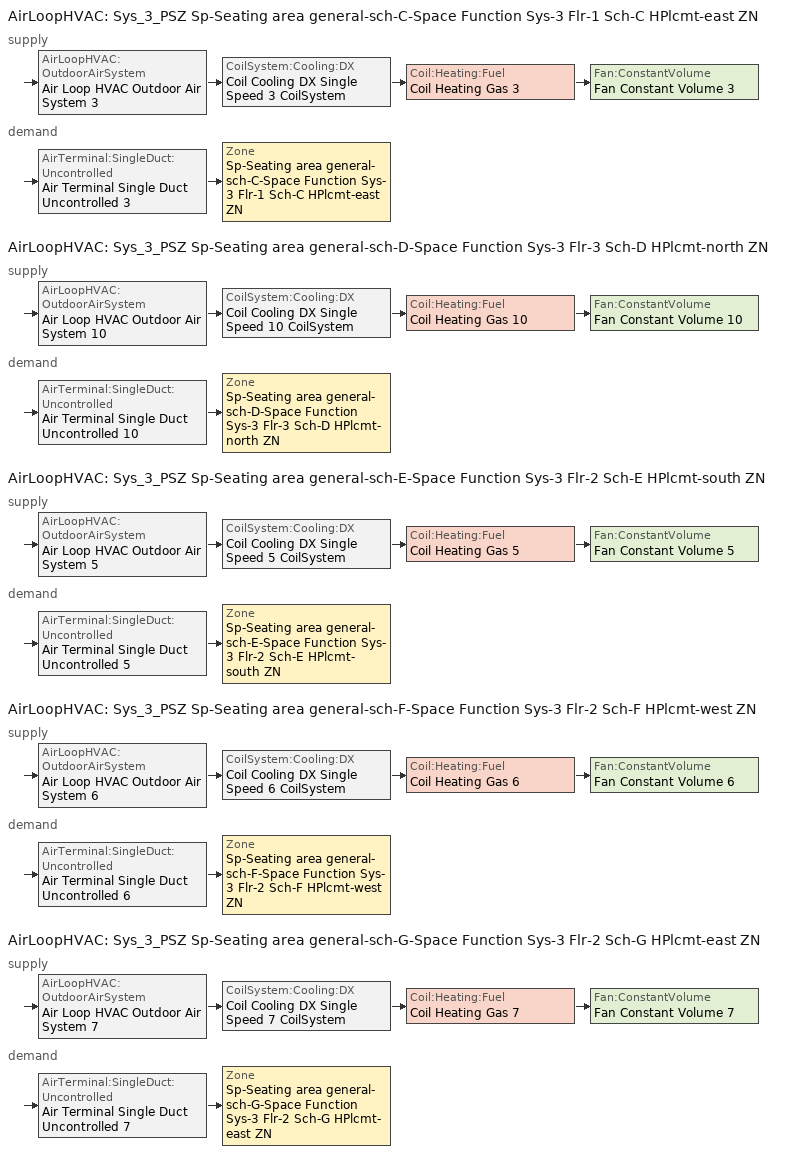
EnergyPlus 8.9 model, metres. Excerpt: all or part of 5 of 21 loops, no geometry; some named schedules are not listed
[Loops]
AirLoopHVAC 'Sys_3_PSZ Sp-Seating area general-sch-C-Space Function Sys-3 Flr-1 Sch-C HPlcmt-east ZN'
 supply: AirLoopHVAC:OutdoorAirSystem 'Air Loop HVAC Outdoor Air System 3' > CoilSystem:Cooling:DX 'Coil Cooling DX Single Speed 3 CoilSystem' > Coil:Heating:Fuel 'Coil Heating Gas 3' > Fan:ConstantVolume 'Fan Constant Volume 3'
 demand: AirTerminal:SingleDuct:Uncontrolled 'Air Terminal Single Duct Uncontrolled 3' > Zone 'Sp-Seating area general-sch-C-Space Function Sys-3 Flr-1 Sch-C HPlcmt-east ZN'
AirLoopHVAC 'Sys_3_PSZ Sp-Seating area general-sch-D-Space Function Sys-3 Flr-3 Sch-D HPlcmt-north ZN'
 supply: AirLoopHVAC:OutdoorAirSystem 'Air Loop HVAC Outdoor Air System 10' > CoilSystem:Cooling:DX 'Coil Cooling DX Single Speed 10 CoilSystem' > Coil:Heating:Fuel 'Coil Heating Gas 10' > Fan:ConstantVolume 'Fan Constant Volume 10'
 demand: AirTerminal:SingleDuct:Uncontrolled 'Air Terminal Single Duct Uncontrolled 10' > Zone 'Sp-Seating area general-sch-D-Space Function Sys-3 Flr-3 Sch-D HPlcmt-north ZN'
AirLoopHVAC 'Sys_3_PSZ Sp-Seating area general-sch-E-Space Function Sys-3 Flr-2 Sch-E HPlcmt-south ZN'
 supply: AirLoopHVAC:OutdoorAirSystem 'Air Loop HVAC Outdoor Air System 5' > CoilSystem:Cooling:DX 'Coil Cooling DX Single Speed 5 CoilSystem' > Coil:Heating:Fuel 'Coil Heating Gas 5' > Fan:ConstantVolume 'Fan Constant Volume 5'
 demand: AirTerminal:SingleDuct:Uncontrolled 'Air Terminal Single Duct Uncontrolled 5' > Zone 'Sp-Seating area general-sch-E-Space Function Sys-3 Flr-2 Sch-E HPlcmt-south ZN'
AirLoopHVAC 'Sys_3_PSZ Sp-Seating area general-sch-F-Space Function Sys-3 Flr-2 Sch-F HPlcmt-west ZN'
 supply: AirLoopHVAC:OutdoorAirSystem 'Air Loop HVAC Outdoor Air System 6' > CoilSystem:Cooling:DX 'Coil Cooling DX Single Speed 6 CoilSystem' > Coil:Heating:Fuel 'Coil Heating Gas 6' > Fan:ConstantVolume 'Fan Constant Volume 6'
 demand: AirTerminal:SingleDuct:Uncontrolled 'Air Terminal Single Duct Uncontrolled 6' > Zone 'Sp-Seating area general-sch-F-Space Function Sys-3 Flr-2 Sch-F HPlcmt-west ZN'
AirLoopHVAC 'Sys_3_PSZ Sp-Seating area general-sch-G-Space Function Sys-3 Flr-2 Sch-G HPlcmt-east ZN'
 supply: AirLoopHVAC:OutdoorAirSystem 'Air Loop HVAC Outdoor Air System 7' > CoilSystem:Cooling:DX 'Coil Cooling DX Single Speed 7 CoilSystem' > Coil:Heating:Fuel 'Coil Heating Gas 7' > Fan:ConstantVolume 'Fan Constant Volume 7'
 demand: AirTerminal:SingleDuct:Uncontrolled 'Air Terminal Single Duct Uncontrolled 7' > Zone 'Sp-Seating area general-sch-G-Space Function Sys-3 Flr-2 Sch-G HPlcmt-east ZN'
[ZoneControl:Thermostat] Control Object Type 1=ThermostatSetpoint:DualSetpoint
Name | Zone or ZoneList | Control Type Schedule | Control Name 1
Sp-Seating area general-sch-C-Space Function Sys-3 Flr-1 Sch-C HPlcmt-east ZN Thermostat | Sp-Seating area general-sch-C-Space Function Sys-3 Flr-1 Sch-C HPlcmt-east ZN | Sp-Seating area general-sch-C-Space Function Sys-3 Flr-1 Sch-C HPlcmt-east ZN Thermostat Schedule | Space Function Seating area general-sch-C Thermostat 2
Sp-Seating area general-sch-D-Space Function Sys-3 Flr-3 Sch-D HPlcmt-north ZN Thermostat | Sp-Seating area general-sch-D-Space Function Sys-3 Flr-3 Sch-D HPlcmt-north ZN | Sp-Seating area general-sch-D-Space Function Sys-3 Flr-3 Sch-D HPlcmt-north ZN Thermostat Schedule | Space Function Seating area general-sch-D Thermostat 2
Sp-Seating area general-sch-E-Space Function Sys-3 Flr-2 Sch-E HPlcmt-south ZN Thermostat | Sp-Seating area general-sch-E-Space Function Sys-3 Flr-2 Sch-E HPlcmt-south ZN | Sp-Seating area general-sch-E-Space Function Sys-3 Flr-2 Sch-E HPlcmt-south ZN Thermostat Schedule | Space Function Seating area general-sch-E Thermostat 2
Sp-Seating area general-sch-F-Space Function Sys-3 Flr-2 Sch-F HPlcmt-west ZN Thermostat | Sp-Seating area general-sch-F-Space Function Sys-3 Flr-2 Sch-F HPlcmt-west ZN | Sp-Seating area general-sch-F-Space Function Sys-3 Flr-2 Sch-F HPlcmt-west ZN Thermostat Schedule | Space Function Seating area general-sch-F Thermostat 2
Sp-Seating area general-sch-G-Space Function Sys-3 Flr-2 Sch-G HPlcmt-east ZN Thermostat | Sp-Seating area general-sch-G-Space Function Sys-3 Flr-2 Sch-G HPlcmt-east ZN | Sp-Seating area general-sch-G-Space Function Sys-3 Flr-2 Sch-G HPlcmt-east ZN Thermostat Schedule | Space Function Seating area general-sch-G Thermostat 2
[ThermostatSetpoint:DualSetpoint]
Name | Heating Setpoint Temperature Schedule | Cooling Setpoint Temperature Schedule
Space Function Seating area general-sch-C Thermostat 2 | NECB-C-Thermostat Setpoint-Heating | NECB-C-Thermostat Setpoint-Cooling
Space Function Seating area general-sch-D Thermostat 2 | NECB-D-Thermostat Setpoint-Heating | NECB-D-Thermostat Setpoint-Cooling
Space Function Seating area general-sch-E Thermostat 2 | NECB-E-Thermostat Setpoint-Heating | NECB-E-Thermostat Setpoint-Cooling
Space Function Seating area general-sch-F Thermostat 2 | NECB-F-Thermostat Setpoint-Heating | NECB-F-Thermostat Setpoint-Cooling
Space Function Seating area general-sch-G Thermostat 2 | NECB-G-Thermostat Setpoint-Heating | NECB-G-Thermostat Setpoint-Cooling
[Zone equipment]
Sp-Seating area general-sch-C-Space Function Sys-3 Flr-1 Sch-C HPlcmt-east ZN: Air Terminal Single Duct Uncontrolled 3, Zone HVAC Baseboard Convective Water 3
Sp-Seating area general-sch-D-Space Function Sys-3 Flr-3 Sch-D HPlcmt-north ZN: Air Terminal Single Duct Uncontrolled 10, Zone HVAC Baseboard Convective Water 10
Sp-Seating area general-sch-E-Space Function Sys-3 Flr-2 Sch-E HPlcmt-south ZN: Air Terminal Single Duct Uncontrolled 5, Zone HVAC Baseboard Convective Water 5
Sp-Seating area general-sch-F-Space Function Sys-3 Flr-2 Sch-F HPlcmt-west ZN: Air Terminal Single Duct Uncontrolled 6, Zone HVAC Baseboard Convective Water 6
Sp-Seating area general-sch-G-Space Function Sys-3 Flr-2 Sch-G HPlcmt-east ZN: Air Terminal Single Duct Uncontrolled 7, Zone HVAC Baseboard Convective Water 7
[Sizing:Zone] Zone Cooling Design Supply Air Temperature Input Method=SupplyAirTemperature; Zone Cooling Design Supply Air Temperature {C}=13; Zone Cooling Design Supply Air Temperature Difference {deltaC}=11.11; Zone Heating Design Supply Air Temperature Input Method=SupplyAirTemperature; Zone Heating Design Supply Air Temperature {C}=43; Zone Heating Design Supply Air Temperature Difference {deltaC}=11.11; Zone Cooling Design Supply Air Humidity Ratio {kgWater/kgDryAir}=0.0085; Zone Heating Design Supply Air Humidity Ratio {kgWater/kgDryAir}=0.008; Zone Heating Sizing Factor=1.3; Zone Cooling Sizing Factor=1.1; Cooling Design Air Flow Method=DesignDay; Cooling Design Air Flow Rate {m3/s}=0; Cooling Minimum Air Flow per Zone Floor Area {m3/s-m2}=0.000762; Cooling Minimum Air Flow {m3/s}=0; Cooling Minimum Air Flow Fraction=0; Heating Design Air Flow Method=DesignDay; Heating Design Air Flow Rate {m3/s}=0; Heating Maximum Air Flow per Zone Floor Area {m3/s-m2}=0.002032; Heating Maximum Air Flow {m3/s}=0.141576; Heating Maximum Air Flow Fraction=0.3; Account for Dedicated Outdoor Air System=No
Name | Design Specification Outdoor Air Object | Design Specification Zone Air Distribution Object
Sp-Seating area general-sch-C-Space Function Sys-3 Flr-1 Sch-C HPlcmt-east ZN | Space Function Seating area general-sch-C Ventilation | Sp-Seating area general-sch-C-Space Function Sys-3 Flr-1 Sch-C HPlcmt-east ZN Design Spec Zone Air Dist
Sp-Seating area general-sch-D-Space Function Sys-3 Flr-3 Sch-D HPlcmt-north ZN | Space Function Seating area general-sch-D Ventilation | Sp-Seating area general-sch-D-Space Function Sys-3 Flr-3 Sch-D HPlcmt-north ZN Design Spec Zone Air Dist
Sp-Seating area general-sch-E-Space Function Sys-3 Flr-2 Sch-E HPlcmt-south ZN | Space Function Seating area general-sch-E Ventilation | Sp-Seating area general-sch-E-Space Function Sys-3 Flr-2 Sch-E HPlcmt-south ZN Design Spec Zone Air Dist
Sp-Seating area general-sch-F-Space Function Sys-3 Flr-2 Sch-F HPlcmt-west ZN | Space Function Seating area general-sch-F Ventilation | Sp-Seating area general-sch-F-Space Function Sys-3 Flr-2 Sch-F HPlcmt-west ZN Design Spec Zone Air Dist
Sp-Seating area general-sch-G-Space Function Sys-3 Flr-2 Sch-G HPlcmt-east ZN | Space Function Seating area general-sch-G Ventilation | Sp-Seating area general-sch-G-Space Function Sys-3 Flr-2 Sch-G HPlcmt-east ZN Design Spec Zone Air Dist
[DesignSpecification:ZoneAirDistribution] Zone Air Distribution Effectiveness in Cooling Mode=1; Zone Air Distribution Effectiveness in Heating Mode=1
Sp-Seating area general-sch-C-Space Function Sys-3 Flr-1 Sch-C HPlcmt-east ZN Design Spec Zone Air Dist; Sp-Seating area general-sch-D-Space Function Sys-3 Flr-3 Sch-D HPlcmt-north ZN Design Spec Zone Air Dist; Sp-Seating area general-sch-E-Space Function Sys-3 Flr-2 Sch-E HPlcmt-south ZN Design Spec Zone Air Dist; Sp-Seating area general-sch-F-Space Function Sys-3 Flr-2 Sch-F HPlcmt-west ZN Design Spec Zone Air Dist; Sp-Seating area general-sch-G-Space Function Sys-3 Flr-2 Sch-G HPlcmt-east ZN Design Spec Zone Air Dist
[Controller:MechanicalVentilation] Availability Schedule=Always On Discrete; Demand Controlled Ventilation=No; System Outdoor Air Method=ZoneSum
Name | Zone Name 1 | Design Specification Outdoor Air Object Name 1 | Design Specification Zone Air Distribution Object Name 1
Controller Mechanical Ventilation 3 | Sp-Seating area general-sch-C-Space Function Sys-3 Flr-1 Sch-C HPlcmt-east ZN | Space Function Seating area general-sch-C Ventilation | Sp-Seating area general-sch-C-Space Function Sys-3 Flr-1 Sch-C HPlcmt-east ZN Design Spec Zone Air Dist
Controller Mechanical Ventilation 10 | Sp-Seating area general-sch-D-Space Function Sys-3 Flr-3 Sch-D HPlcmt-north ZN | Space Function Seating area general-sch-D Ventilation | Sp-Seating area general-sch-D-Space Function Sys-3 Flr-3 Sch-D HPlcmt-north ZN Design Spec Zone Air Dist
Controller Mechanical Ventilation 5 | Sp-Seating area general-sch-E-Space Function Sys-3 Flr-2 Sch-E HPlcmt-south ZN | Space Function Seating area general-sch-E Ventilation | Sp-Seating area general-sch-E-Space Function Sys-3 Flr-2 Sch-E HPlcmt-south ZN Design Spec Zone Air Dist
Controller Mechanical Ventilation 6 | Sp-Seating area general-sch-F-Space Function Sys-3 Flr-2 Sch-F HPlcmt-west ZN | Space Function Seating area general-sch-F Ventilation | Sp-Seating area general-sch-F-Space Function Sys-3 Flr-2 Sch-F HPlcmt-west ZN Design Spec Zone Air Dist
Controller Mechanical Ventilation 7 | Sp-Seating area general-sch-G-Space Function Sys-3 Flr-2 Sch-G HPlcmt-east ZN | Space Function Seating area general-sch-G Ventilation | Sp-Seating area general-sch-G-Space Function Sys-3 Flr-2 Sch-G HPlcmt-east ZN Design Spec Zone Air Dist
[DesignSpecification:OutdoorAir] Outdoor Air Method=Sum; Outdoor Air Flow per Person {m3/s-person}=0; Outdoor Air Flow per Zone Floor Area {m3/s-m2}=0.00404876; Outdoor Air Flow per Zone {m3/s}=0; Outdoor Air Flow Air Changes per Hour {1/hr}=0
Space Function Seating area general-sch-C Ventilation; Space Function Seating area general-sch-D Ventilation; Space Function Seating area general-sch-E Ventilation; Space Function Seating area general-sch-F Ventilation; Space Function Seating area general-sch-G Ventilation
[AirTerminal:SingleDuct:Uncontrolled] Availability Schedule=Always On Discrete; Maximum Air Flow Rate {m3/s}=AutoSize
Air Terminal Single Duct Uncontrolled 3; Air Terminal Single Duct Uncontrolled 10; Air Terminal Single Duct Uncontrolled 5; Air Terminal Single Duct Uncontrolled 6; Air Terminal Single Duct Uncontrolled 7
[AirLoopHVAC] Design Supply Air Flow Rate {m3/s}=AutoSize
Sys_3_PSZ Sp-Seating area general-sch-C-Space Function Sys-3 Flr-1 Sch-C HPlcmt-east ZN; Sys_3_PSZ Sp-Seating area general-sch-D-Space Function Sys-3 Flr-3 Sch-D HPlcmt-north ZN; Sys_3_PSZ Sp-Seating area general-sch-E-Space Function Sys-3 Flr-2 Sch-E HPlcmt-south ZN; Sys_3_PSZ Sp-Seating area general-sch-F-Space Function Sys-3 Flr-2 Sch-F HPlcmt-west ZN; Sys_3_PSZ Sp-Seating area general-sch-G-Space Function Sys-3 Flr-2 Sch-G HPlcmt-east ZN
[Sizing:System] Type of Load to Size On=Sensible; Design Outdoor Air Flow Rate {m3/s}=Autosize; Central Heating Maximum System Air Flow Ratio=1; Preheat Design Temperature {C}=7; Preheat Design Humidity Ratio {kgWater/kgDryAir}=0.008; Precool Design Temperature {C}=13; Precool Design Humidity Ratio {kgWater/kgDryAir}=0.008; Central Cooling Design Supply Air Temperature {C}=13; Central Heating Design Supply Air Temperature {C}=43; Type of Zone Sum to Use=NonCoincident; 100% Outdoor Air in Cooling=No; 100% Outdoor Air in Heating=No; Central Cooling Design Supply Air Humidity Ratio {kgWater/kgDryAir}=0.0085; Central Heating Design Supply Air Humidity Ratio {kgWater/kgDryAir}=0.008; Cooling Supply Air Flow Rate Method=DesignDay; Cooling Supply Air Flow Rate {m3/s}=0; Cooling Supply Air Flow Rate Per Floor Area {m3/s-m2}=0.00996765; Cooling Fraction of Autosized Cooling Supply Air Flow Rate=1; Cooling Supply Air Flow Rate Per Unit Cooling Capacity {m3/s-W}=3.94755e-05; Heating Supply Air Flow Rate Method=DesignDay; Heating Supply Air Flow Rate {m3/s}=0; Heating Supply Air Flow Rate Per Floor Area {m3/s-m2}=0.00996765; Heating Fraction of Autosized Heating Supply Air Flow Rate=1; Heating Fraction of Autosized Cooling Supply Air Flow Rate=1; Heating Supply Air Flow Rate Per Unit Heating Capacity {m3/s-W}=3.15882e-05; System Outdoor Air Method=ZoneSum; Zone Maximum Outdoor Air Fraction=1; Cooling Design Capacity Method=CoolingDesignCapacity; Cooling Design Capacity {W}=Autosize; Cooling Design Capacity Per Floor Area {W/m2}=234.7; Fraction of Autosized Cooling Design Capacity=1; Heating Design Capacity Method=HeatingDesignCapacity; Heating Design Capacity {W}=Autosize; Heating Design Capacity Per Floor Area {W/m2}=157; Fraction of Autosized Heating Design Capacity=1; Central Cooling Capacity Control Method=OnOff
Sys_3_PSZ Sp-Seating area general-sch-C-Space Function Sys-3 Flr-1 Sch-C HPlcmt-east ZN; Sys_3_PSZ Sp-Seating area general-sch-D-Space Function Sys-3 Flr-3 Sch-D HPlcmt-north ZN; Sys_3_PSZ Sp-Seating area general-sch-E-Space Function Sys-3 Flr-2 Sch-E HPlcmt-south ZN; Sys_3_PSZ Sp-Seating area general-sch-F-Space Function Sys-3 Flr-2 Sch-F HPlcmt-west ZN; Sys_3_PSZ Sp-Seating area general-sch-G-Space Function Sys-3 Flr-2 Sch-G HPlcmt-east ZN
[Controller:OutdoorAir] Minimum Outdoor Air Flow Rate {m3/s}=Autosize; Maximum Outdoor Air Flow Rate {m3/s}=Autosize; Economizer Control Type=NoEconomizer; Economizer Control Action Type=ModulateFlow; Economizer Maximum Limit Dry-Bulb Temperature {C}=28; Economizer Maximum Limit Enthalpy {J/kg}=64000; Economizer Minimum Limit Dry-Bulb Temperature {C}=-100; Lockout Type=NoLockout; Minimum Limit Type=FixedMinimum; High Humidity Control=No; Control High Indoor Humidity Based on Outdoor Humidity Ratio=Yes; Heat Recovery Bypass Control Type=BypassWhenWithinEconomizerLimits
Name | Mechanical Ventilation Controller
Controller Outdoor Air 3 | Controller Mechanical Ventilation 3
Controller Outdoor Air 10 | Controller Mechanical Ventilation 10
Controller Outdoor Air 5 | Controller Mechanical Ventilation 5
Controller Outdoor Air 6 | Controller Mechanical Ventilation 6
Controller Outdoor Air 7 | Controller Mechanical Ventilation 7
[SetpointManager:MixedAir] Control Variable=Temperature
Node 68 OS Default SPM; Node 67 OS Default SPM; Node 66 OS Default SPM; Node 159 OS Default SPM; Node 158 OS Default SPM; Node 157 OS Default SPM; Node 94 OS Default SPM; Node 93 OS Default SPM; Node 92 OS Default SPM; Node 107 OS Default SPM; Node 106 OS Default SPM; Node 105 OS Default SPM; Node 120 OS Default SPM; Node 119 OS Default SPM; Node 118 OS Default SPM
[CoilSystem:Cooling:DX] Availability Schedule=Always On Discrete
Name | Cooling Coil
Coil Cooling DX Single Speed 3 CoilSystem | Coil Cooling DX Single Speed 3
Coil Cooling DX Single Speed 10 CoilSystem | Coil Cooling DX Single Speed 10
Coil Cooling DX Single Speed 5 CoilSystem | Coil Cooling DX Single Speed 5
Coil Cooling DX Single Speed 6 CoilSystem | Coil Cooling DX Single Speed 6
Coil Cooling DX Single Speed 7 CoilSystem | Coil Cooling DX Single Speed 7
[Coil:Cooling:DX:SingleSpeed] Availability Schedule=Always On Discrete; Gross Rated Total Cooling Capacity {W}=Autosize; Gross Rated Sensible Heat Ratio=Autosize; Gross Rated Cooling COP {W/W}=3; Rated Air Flow Rate {m3/s}=Autosize; Rated Evaporator Fan Power Per Volume Flow Rate {W/(m3/s)}=773.3; Condenser Type=AirCooled; Evaporative Condenser Effectiveness=0; Evaporative Condenser Air Flow Rate {m3/s}=Autosize; Evaporative Condenser Pump Rated Power Consumption {W}=Autosize; Crankcase Heater Capacity {W}=0; Maximum Outdoor Dry-Bulb Temperature for Crankcase Heater Operation {C}=0; Basin Heater Capacity {W/K}=0; Basin Heater Setpoint Temperature {C}=10
Name | Total Cooling Capacity Function of Temperature Curve | Total Cooling Capacity Function of Flow Fraction Curve | Energy Input Ratio Function of Temperature Curve | Energy Input Ratio Function of Flow Fraction Curve | Part Load Fraction Correlation Curve
Coil Cooling DX Single Speed 3 | Curve Biquadratic 5 | Curve Quadratic 7 | Curve Biquadratic 6 | Curve Quadratic 8 | Curve Quadratic 9
Coil Cooling DX Single Speed 10 | Curve Biquadratic 19 | Curve Quadratic 28 | Curve Biquadratic 20 | Curve Quadratic 29 | Curve Quadratic 30
Coil Cooling DX Single Speed 5 | Curve Biquadratic 9 | Curve Quadratic 13 | Curve Biquadratic 10 | Curve Quadratic 14 | Curve Quadratic 15
Coil Cooling DX Single Speed 6 | Curve Biquadratic 11 | Curve Quadratic 16 | Curve Biquadratic 12 | Curve Quadratic 17 | Curve Quadratic 18
Coil Cooling DX Single Speed 7 | Curve Biquadratic 13 | Curve Quadratic 19 | Curve Biquadratic 14 | Curve Quadratic 20 | Curve Quadratic 21
[Coil:Heating:Fuel] Availability Schedule=Always On Discrete; Fuel Type=NaturalGas; Burner Efficiency=0.8; Nominal Capacity {W}=AutoSize; Parasitic Electric Load {W}=0; Parasitic Fuel Load {W}=0
Coil Heating Gas 3; Coil Heating Gas 10; Coil Heating Gas 5; Coil Heating Gas 6; Coil Heating Gas 7
[Fan:ConstantVolume] Availability Schedule=Always On Discrete; Fan Total Efficiency=0.7; Pressure Rise {Pa}=250; Maximum Flow Rate {m3/s}=AutoSize; Motor Efficiency=0.9; Motor In Airstream Fraction=1
Fan Constant Volume 3; Fan Constant Volume 10; Fan Constant Volume 5; Fan Constant Volume 6; Fan Constant Volume 7
[SetpointManager:SingleZone:Reheat] Control Variable=Temperature; Minimum Supply Air Temperature {C}=13; Maximum Supply Air Temperature {C}=43
Name | Control Zone
Setpoint Manager Single Zone Reheat 3 | Sp-Seating area general-sch-C-Space Function Sys-3 Flr-1 Sch-C HPlcmt-east ZN
Setpoint Manager Single Zone Reheat 10 | Sp-Seating area general-sch-D-Space Function Sys-3 Flr-3 Sch-D HPlcmt-north ZN
Setpoint Manager Single Zone Reheat 5 | Sp-Seating area general-sch-E-Space Function Sys-3 Flr-2 Sch-E HPlcmt-south ZN
Setpoint Manager Single Zone Reheat 6 | Sp-Seating area general-sch-F-Space Function Sys-3 Flr-2 Sch-F HPlcmt-west ZN
Setpoint Manager Single Zone Reheat 7 | Sp-Seating area general-sch-G-Space Function Sys-3 Flr-2 Sch-G HPlcmt-east ZN
[Schedule:Compact]
Sp-Seating area general-sch-C-Space Function Sys-3 Flr-1 Sch-C HPlcmt-east ZN Thermostat Schedule; Sp-Seating area general-sch-D-Space Function Sys-3 Flr-3 Sch-D HPlcmt-north ZN Thermostat Schedule; Sp-Seating area general-sch-E-Space Function Sys-3 Flr-2 Sch-E HPlcmt-south ZN Thermostat Schedule; Sp-Seating area general-sch-F-Space Function Sys-3 Flr-2 Sch-F HPlcmt-west ZN Thermostat Schedule; Sp-Seating area general-sch-G-Space Function Sys-3 Flr-2 Sch-G HPlcmt-east ZN Thermostat Schedule: Through: 12/31, For: AllDays, Until: 24:00, 4
[Schedule:Week:Daily]
NECB-C-Thermostat Setpoint-Heating Week Rule - Jan1-Dec31: NECB-C-Thermostat Setpoint-Heating Sun|Hol Day, NECB-C-Thermostat Setpoint-Heating Default|Wkdy Day, NECB-C-Thermostat Setpoint-Heating Default|Wkdy Day, NECB-C-Thermostat Setpoint-Heating Default|Wkdy Day, NECB-C-Thermostat Setpoint-Heating Default|Wkdy Day, NECB-C-Thermostat Setpoint-Heating Default|Wkdy Day, NECB-C-Thermostat Setpoint-Heating Sat Day, NECB-C-Thermostat Setpoint-Heating Default, NECB-C-Thermostat Setpoint-Heating Default, NECB-C-Thermostat Setpoint-Heating Default, NECB-C-Thermostat Setpoint-Heating Default, NECB-C-Thermostat Setpoint-Heating Default
NECB-C-Thermostat Setpoint-Cooling Week Rule - Jan1-Dec31: NECB-C-Thermostat Setpoint-Cooling Sun|Hol Day, NECB-C-Thermostat Setpoint-Cooling Default|Wkdy Day, NECB-C-Thermostat Setpoint-Cooling Default|Wkdy Day, NECB-C-Thermostat Setpoint-Cooling Default|Wkdy Day, NECB-C-Thermostat Setpoint-Cooling Default|Wkdy Day, NECB-C-Thermostat Setpoint-Cooling Default|Wkdy Day, NECB-C-Thermostat Setpoint-Cooling Sat Day, NECB-C-Thermostat Setpoint-Cooling Default, NECB-C-Thermostat Setpoint-Cooling Default, NECB-C-Thermostat Setpoint-Cooling Default, NECB-C-Thermostat Setpoint-Cooling Default, NECB-C-Thermostat Setpoint-Cooling Default
[Schedule:Year]
NECB-C-Thermostat Setpoint-Heating: NECB-C-Thermostat Setpoint-Heating Week Rule - Jan1-Dec31, 1, 1, 12, 31
NECB-C-Thermostat Setpoint-Cooling: NECB-C-Thermostat Setpoint-Cooling Week Rule - Jan1-Dec31, 1, 1, 12, 31
NECB-D-Thermostat Setpoint-Heating: NECB-D-Thermostat Setpoint-Heating Week Rule - Jan1-Dec31, 1, 1, 12, 31
NECB-D-Thermostat Setpoint-Cooling: NECB-D-Thermostat Setpoint-Cooling Week Rule - Jan1-Dec31, 1, 1, 12, 31
NECB-E-Thermostat Setpoint-Heating: NECB-E-Thermostat Setpoint-Heating Week Rule - Jan1-Dec31, 1, 1, 12, 31
NECB-E-Thermostat Setpoint-Cooling: NECB-E-Thermostat Setpoint-Cooling Week Rule - Jan1-Dec31, 1, 1, 12, 31
NECB-F-Thermostat Setpoint-Heating: NECB-F-Thermostat Setpoint-Heating Week Rule - Jan1-Dec31, 1, 1, 12, 31
NECB-F-Thermostat Setpoint-Cooling: NECB-F-Thermostat Setpoint-Cooling Week Rule - Jan1-Dec31, 1, 1, 12, 31
NECB-G-Thermostat Setpoint-Heating: NECB-G-Thermostat Setpoint-Heating Week Rule - Jan1-Dec31, 1, 1, 12, 31
NECB-G-Thermostat Setpoint-Cooling: NECB-G-Thermostat Setpoint-Cooling Week Rule - Jan1-Dec31, 1, 1, 12, 31
[Schedule:Constant]
Always On Discrete: Hourly Value=1
[Curve:Biquadratic] Minimum Value of x {BasedOnField A2}=17; Maximum Value of x {BasedOnField A2}=22; Minimum Value of y {BasedOnField A3}=13; Maximum Value of y {BasedOnField A3}=46
Name | Coefficient1 Constant | Coefficient2 x | Coefficient3 x**2 | Coefficient4 y | Coefficient5 y**2 | Coefficient6 x*y
Curve Biquadratic 5; Curve Biquadratic 19; Curve Biquadratic 9; Curve Biquadratic 11; Curve Biquadratic 13 | 0.942588 | 0.00954335 | 0.00068377 | -0.0110427 | 5.249e-06 | -9.72e-06
Curve Biquadratic 6; Curve Biquadratic 20; Curve Biquadratic 10; Curve Biquadratic 12; Curve Biquadratic 14 | 0.342414 | 0.034885 | -0.0006237 | 0.00497722 | 0.000437951 | -0.000728028
[Curve:Quadratic]
Name | Coefficient1 Constant | Coefficient2 x | Coefficient3 x**2 | Minimum Value of x {BasedOnField A2} | Maximum Value of x {BasedOnField A2}
Curve Quadratic 7; Curve Quadratic 28; Curve Quadratic 13; Curve Quadratic 16; Curve Quadratic 19 | 0.8 | 0.2 | 0 | 0.5 | 1.5
Curve Quadratic 8; Curve Quadratic 29; Curve Quadratic 14; Curve Quadratic 17; Curve Quadratic 20 | 1.1552 | -0.1808 | 0.0256 | 0.5 | 1.5
Curve Quadratic 9; Curve Quadratic 30; Curve Quadratic 15; Curve Quadratic 18; Curve Quadratic 21 | 0.85 | 0.15 | 0 | 0 | 1
